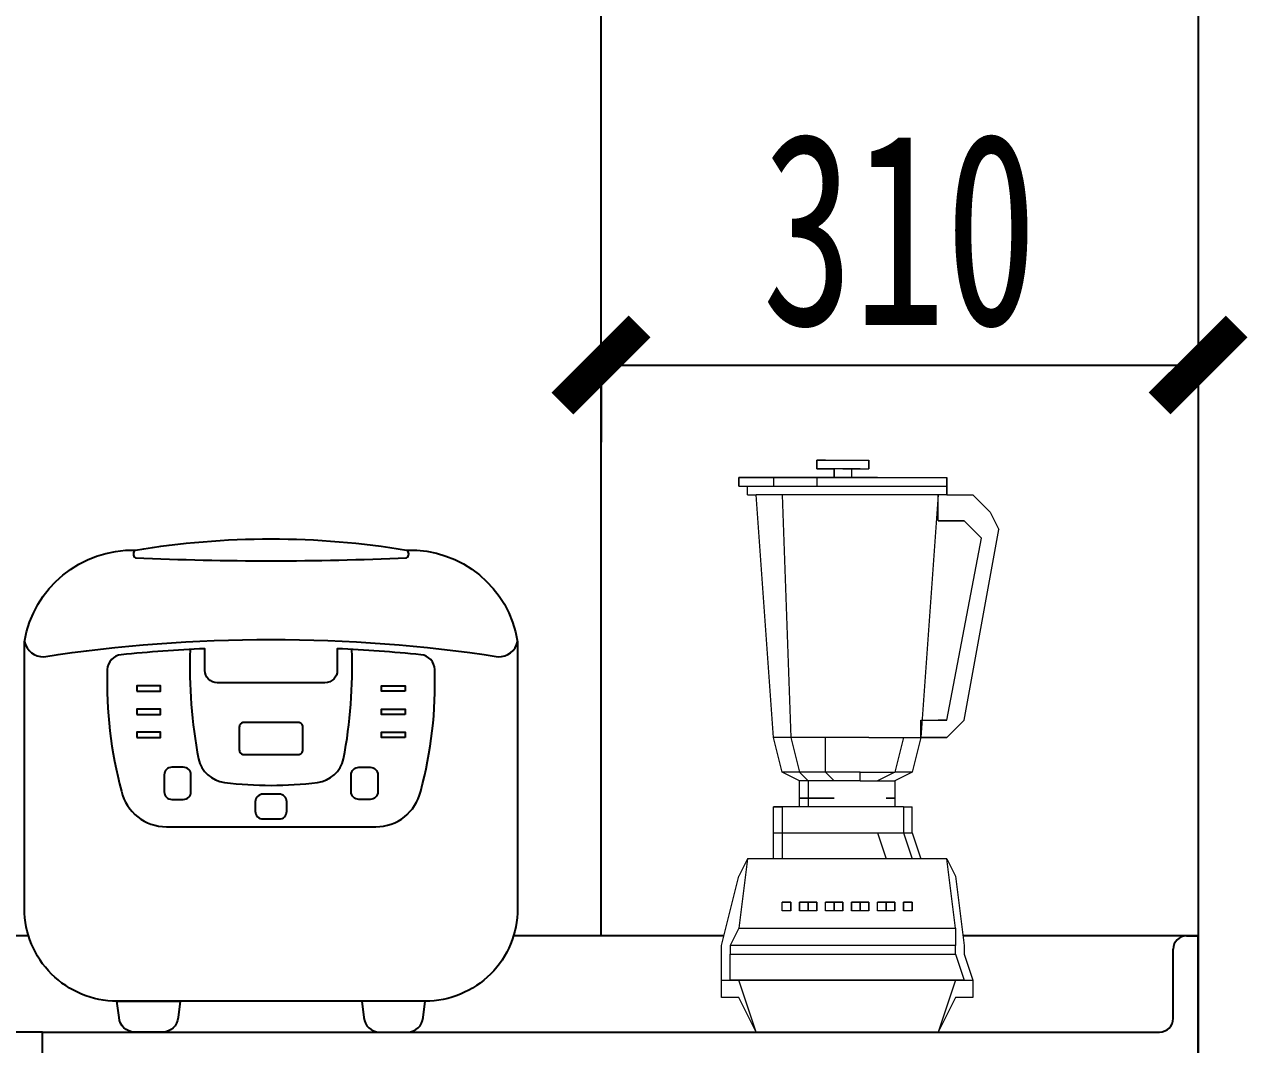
# Model space of a CAD drawing. Header units: millimetres. Extents: x 3104083 to 3173399, y -3165492 to -3044687.
# Drawn here: x 3116627 to 3117262, y -3120300 to -3119770 of the extents above; entities that cross this region are included whole.
import ezdxf

# ---------------------------------------------------------------- set-up
doc = ezdxf.new("R2010")
doc.units = ezdxf.units.MM
doc.header["$LTSCALE"] = 500
doc.header["$MEASUREMENT"] = 0
doc.header["$PDMODE"] = 2
doc.layers.get('0').update_dxf_attribs({"linetype": 'CONTINUOUS'})
doc.layers.get('DEFPOINTS').update_dxf_attribs({"linetype": 'CONTINUOUS'})
for name, color, linetype in [('D-节点尺寸', 5, 'CONTINUOUS'), ('ZB_厨柜', 7, 'CONTINUOUS'), ('台面', 4, 'CONTINUOUS')]:
    doc.layers.add(name, color=color, linetype=linetype)
doc.layers.add('墙体', color=6, linetype='CONTINUOUS', lineweight=25)
doc.layers.add('电器', color=85, linetype='CONTINUOUS', lineweight=15)
doc.styles.add('DIM', font='SimSun.ttf', dxfattribs={"width": 0.7})
doc.dimstyles.new('40', dxfattribs={"dimscale": 40, "dimtxt": 2.5, "dimasz": 1, "dimexe": 1, "dimexo": 1, "dimgap": 0.5, "dimtad": 1, "dimdec": 0, "dimzin": 0, "dimdsep": 46, "dimtxsty": 'DIM', "dimblk": 'ARCHTICK', "dimcen": 0, "dimclrd": 5, "dimclre": 5, "dimclrt": 35, "dimadec": 0, "dimazin": 0, "dimtfac": 0.5, "dimtdec": 0, "dimtix": 1, "dimtmove": 2, "dimatfit": 2, "dimldrblk": 'A', "dimfxl": 0, "dimtolj": 1, "dimtzin": 0, "dimlwd": -1, "dimlwe": -1, "dimarcsym": 0})

# ---------------------------------------------------------------- blocks, each defined once
blk = doc.blocks.new('_ArchTick')
at = {"color": 0, "linetype": 'ByBlock', "const_width": 0.4}
blk.add_lwpolyline([(-0.5, -0.5), (0.5, 0.5)], dxfattribs=at)
blk = doc.blocks.new('*D1728')
at = {"layer": 'D-节点尺寸', "color": 5, "ltscale": 100}
for p, q in [((3116926.8, -3119947.02), (3116926.8, -3119987.02)), ((3116926.8, -3119947.02), (3117236.8, -3119947.02)), ((3117236.8, -3119947.02), (3117236.8, -3119987.02))]:
    blk.add_line(p, q, dxfattribs=at)
at = {"layer": 'DEFPOINTS', "color": 0, "ltscale": 100}
for p in [(3116926.8, -3119910.43), (3117236.8, -3119910.43), (3117236.8, -3119947.02)]:
    blk.add_point(p, dxfattribs=at)
at = {"layer": 'D-节点尺寸', "color": 5, "ltscale": 100, "xscale": 40, "yscale": 40, "zscale": 40, "rotation": 180}
blk.add_blockref('_ArchTick', (3116926.8, -3119947.02), dxfattribs=at)
at = {"layer": 'D-节点尺寸', "color": 5, "ltscale": 100, "xscale": 40, "yscale": 40, "zscale": 40}
blk.add_blockref('_ArchTick', (3117236.8, -3119947.02), dxfattribs=at)
at = {"layer": 'D-节点尺寸', "color": 35, "ltscale": 100, "insert": (3117081.8, -3119877.02), "char_height": 100, "attachment_point": 5, "style": 'DIM'}
blk.add_mtext('\\A1;310', dxfattribs=at)
blk = doc.blocks.new('A')
for p, q in [((-1.435, 1.148), (-1.09, 1.437)), ((-1.09, 1.437), (0, 0)), ((-1.435, 1.148), (-0.369, 0)), ((-0.369, 0), (-2.127, 0)), ((-1.435, -1.148), (-0.369, 0)), ((-1.09, -1.437), (0, 0)), ((-1.435, -1.148), (-1.09, -1.437))]:
    blk.add_line(p, q)
for points in [[(-1.435, 1.148), (-1.09, 1.437), (-0.369, 0), (0, 0)], [(-1.435, -1.148), (-1.09, -1.437), (-0.369, 0), (0, 0)]]:
    blk.add_solid(points)
blk = doc.blocks.new('A$C2EBB69B4')
at = {"layer": 'ZB_厨柜', "color": 251}
blk.add_line((73.65, 106.55), (182.35, 106.55), dxfattribs=at)
for points in [[(198.38, 250.26, -0.378056), (256, 202.68), (256, 64.02, -0.414214), (208, 16.02), (48, 16.02, -0.414214), (0, 64.02), (0, 202.68, -0.373666), (57.62, 250.26, -0.082421)], [(113.9, 144.12), (142.1, 144.12, 0.414214), (144.5, 146.52), (144.5, 158.33, 0.414214), (142.1, 160.73), (113.9, 160.73, 0.414214), (111.5, 158.33), (111.5, 146.52, 0.414214)], [(48, 16.02), (80.87, 16.02), (79.76, 7.47, -0.394864), (71.78, 0), (57.08, 0, -0.394864), (49.1, 7.47)], [(208, 16.02), (175.13, 16.02), (176.24, 7.47, 0.394864), (184.22, 0), (198.92, 0, 0.394864), (206.9, 7.47)]]:
    blk.add_lwpolyline(points, format="xyb", close=True, dxfattribs=at)
for points in [[(57.62, 250.26, 0.553344), (57.62, 246.26, 0.022402), (198.38, 246.26, 0.553344), (198.38, 250.26)], [(0, 202.68, 0.37205), (10.11, 194.9, -0.075344), (245.89, 194.9, 0.37205), (256, 202.68)], [(205.7, 125.03, 0.073156), (213.01, 188.17, 0.377465), (205.81, 195.91, 0.013901), (162.4, 199.03), (162.4, 187.79, -0.414214), (156, 181.39), (100, 181.39, -0.414214), (93.6, 187.79), (93.6, 199.03, 0.013901), (50.19, 195.91, 0.377465), (42.99, 188.17, 0.073156), (50.3, 125.03)], [(85.99, 198.66, 0.054661), (90.32, 141.88, 0.314331), (103.9, 129.6, 0.062967), (152.1, 129.6, 0.314331), (165.68, 141.88, 0.054661), (170.01, 198.66, 0.065658)]]:
    blk.add_lwpolyline(points, format="xyb", dxfattribs=at)
at = {"layer": 'ZB_厨柜', "color": 250}
for points in [[(58.29, 176.93), (70.64, 176.93), (70.64, 179.71), (58.29, 179.71)], [(197.71, 176.93), (185.36, 176.93), (185.36, 179.71), (197.71, 179.71)], [(58.29, 164.93), (70.64, 164.93), (70.64, 167.71), (58.29, 167.71)], [(197.71, 164.93), (185.36, 164.93), (185.36, 167.71), (197.71, 167.71)], [(58.29, 152.93), (70.64, 152.93), (70.64, 155.71), (58.29, 155.71)], [(197.71, 152.93), (185.36, 152.93), (185.36, 155.71), (197.71, 155.71)]]:
    blk.add_lwpolyline(points, close=True, dxfattribs=at)
for points in [[(76.53, 120.76), (82.42, 120.76, 0.414214), (86.42, 124.76), (86.42, 133.49, 0.414214), (82.42, 137.49), (76.53, 137.49, 0.414214), (72.53, 133.49), (72.53, 124.76, 0.414214)], [(179.47, 120.76), (173.58, 120.76, -0.414214), (169.58, 124.76), (169.58, 133.49, -0.414214), (173.58, 137.49), (179.47, 137.49, -0.414214), (183.47, 133.49), (183.47, 124.76, -0.414214)], [(123.83, 110.62), (132.17, 110.62, 0.414214), (136.17, 114.62), (136.17, 119.54, 0.414214), (132.17, 123.54), (123.83, 123.54, 0.414214), (119.83, 119.54), (119.83, 114.62, 0.414214)]]:
    blk.add_lwpolyline(points, format="xyb", close=True, dxfattribs=at)
at = {"layer": 'ZB_厨柜', "color": 251}
for centre, start, end in [((73.65, 130.55), 193.30417, 270), ((182.35, 130.55), 270, 346.69583)]:
    blk.add_arc(centre, 24, start, end, dxfattribs=at)

msp = doc.modelspace()

# ---------------------------------------------------------------- linework, layer by layer
at = {"layer": '台面'}
for p, q in [((3116629.594, -3120243.366), (3114886.797, -3120243.366)), ((3116990.61, -3120243.366), (3116881.408, -3120243.366)), ((3117236.797, -3120243.366), (3117114.735, -3120243.366)), ((3117230.797, -3120243.366), (3117236.797, -3120243.366)), ((3117236.797, -3120306.366), (3117236.797, -3120243.366)), ((3117223.797, -3120286.366), (3117223.797, -3120250.366)), ((3116636.797, -3120293.366), (3114886.797, -3120293.366)), ((3116636.797, -3120293.366), (3117216.797, -3120293.366)), ((3116636.797, -3120333.366), (3116636.797, -3120293.366))]:
    msp.add_line(p, q, dxfattribs=at)
for centre, start, end in [((3117230.797, -3120250.366), 90, 180), ((3117216.797, -3120286.366), 270, 0)]:
    msp.add_arc(centre, 7, start, end, dxfattribs=at)
at = {"layer": '墙体'}
for p, q in [((3116926.797, -3120243.366), (3116926.797, -3118643.366)), ((3117236.797, -3118643.366), (3117236.797, -3121093.366))]:
    msp.add_line(p, q, dxfattribs=at)
at = {"layer": '电器'}
for p, q in [((3117038.86, -3119996.366), (3117038.86, -3120000.866)), ((3117043.36, -3119996.366), (3117038.86, -3119996.366)), ((3117038.86, -3119996.366), (3117043.36, -3119996.366)), ((3117038.86, -3120000.866), (3117038.86, -3119996.366)), ((3117038.86, -3120000.866), (3117047.86, -3120000.866)), ((3117038.86, -3120000.866), (3117043.36, -3120000.866)), ((3117047.86, -3120000.866), (3117038.86, -3120000.866)), ((3117043.36, -3119996.366), (3117052.36, -3119996.366)), ((3117043.36, -3119996.366), (3117052.36, -3119996.366)), ((3117052.36, -3120000.866), (3117043.36, -3120000.866)), ((3117043.36, -3120000.866), (3117047.86, -3120000.866)), ((3117052.36, -3120000.866), (3117047.86, -3120000.866)), ((3117047.86, -3120000.866), (3117047.86, -3120005.366)), ((3117047.86, -3120005.366), (3117047.86, -3120000.866)), ((3117047.86, -3120005.366), (3117047.86, -3120000.866)), ((3117052.36, -3119996.366), (3117056.86, -3119996.366)), ((3117052.36, -3119996.366), (3117056.86, -3119996.366)), ((3117056.86, -3120000.866), (3117052.36, -3120000.866)), ((3117052.36, -3120000.866), (3117056.86, -3120000.866)), ((3117056.86, -3119996.366), (3117061.36, -3119996.366)), ((3117056.86, -3119996.366), (3117061.36, -3119996.366)), ((3117056.86, -3120000.866), (3117056.86, -3120005.366)), ((3117056.86, -3120000.866), (3117056.86, -3120005.366)), ((3117061.36, -3120000.866), (3117056.86, -3120000.866)), ((3117056.86, -3120000.866), (3117061.36, -3120000.866)), ((3117056.86, -3120000.866), (3117061.36, -3120000.866)), ((3117061.36, -3119996.366), (3117065.86, -3119996.366)), ((3117061.36, -3119996.366), (3117065.86, -3119996.366)), ((3117061.36, -3120000.866), (3117065.86, -3120000.866)), ((3117061.36, -3120000.866), (3117065.86, -3120000.866)), ((3117061.36, -3120000.866), (3117065.86, -3120000.866)), ((3117065.86, -3120000.866), (3117065.86, -3119996.366)), ((3117065.86, -3119996.366), (3117065.86, -3120000.866)), ((3117016.36, -3120005.366), (3116998.36, -3120005.366)), ((3116998.36, -3120005.366), (3117016.36, -3120005.366)), ((3116998.36, -3120005.366), (3116998.36, -3120009.866)), ((3116998.36, -3120009.866), (3116998.36, -3120005.366)), ((3117016.36, -3120005.366), (3117016.36, -3120009.866)), ((3117038.86, -3120005.366), (3117016.36, -3120005.366)), ((3117016.36, -3120005.366), (3117038.86, -3120005.366)), ((3117038.86, -3120005.366), (3117038.86, -3120009.866)), ((3117070.36, -3120005.366), (3117038.86, -3120005.366)), ((3117038.86, -3120005.366), (3117106.36, -3120005.366)), ((3117092.86, -3120005.366), (3117106.36, -3120005.366)), ((3117092.86, -3120005.366), (3117106.36, -3120005.366)), ((3117106.36, -3120009.866), (3117106.36, -3120005.366)), ((3117106.36, -3120005.366), (3117106.36, -3120009.866)), ((3116998.36, -3120009.866), (3117002.86, -3120009.866)), ((3117002.86, -3120009.866), (3117016.36, -3120009.866)), ((3117002.86, -3120009.866), (3117016.36, -3120009.866)), ((3117002.86, -3120014.366), (3117002.86, -3120009.866)), ((3117002.86, -3120014.366), (3117002.86, -3120009.866)), ((3117016.36, -3120009.866), (3117038.86, -3120009.866)), ((3117016.36, -3120009.866), (3117038.86, -3120009.866)), ((3117038.86, -3120009.866), (3117070.36, -3120009.866)), ((3117038.86, -3120009.866), (3117106.36, -3120009.866)), ((3117092.86, -3120009.866), (3117106.36, -3120009.866)), ((3117092.86, -3120009.866), (3117106.36, -3120009.866)), ((3117106.36, -3120009.866), (3117106.36, -3120014.366)), ((3117106.36, -3120014.366), (3117106.36, -3120009.866)), ((3117002.86, -3120014.366), (3117007.337, -3120014.366)), ((3117016.36, -3120014.366), (3117007.36, -3120014.366)), ((3117016.36, -3120014.366), (3117007.36, -3120014.366)), ((3117016.36, -3120140.366), (3117007.36, -3120014.366)), ((3117016.36, -3120140.366), (3117007.36, -3120014.366)), ((3117038.86, -3120014.366), (3117016.36, -3120014.366)), ((3117038.86, -3120014.366), (3117016.36, -3120014.366)), ((3117020.86, -3120014.366), (3117025.36, -3120140.366)), ((3117065.86, -3120014.366), (3117038.86, -3120014.366)), ((3117065.86, -3120014.366), (3117038.86, -3120014.366)), ((3117101.86, -3120014.366), (3117065.86, -3120014.366)), ((3117101.86, -3120014.366), (3117092.86, -3120140.366)), ((3117101.86, -3120014.366), (3117092.86, -3120140.366)), ((3117101.86, -3120027.866), (3117101.86, -3120014.366)), ((3117106.36, -3120014.366), (3117101.86, -3120014.366)), ((3117106.36, -3120014.366), (3117119.86, -3120014.366)), ((3117106.36, -3120014.366), (3117119.86, -3120014.366)), ((3117128.86, -3120023.366), (3117119.86, -3120014.366)), ((3117119.86, -3120014.366), (3117128.86, -3120023.366)), ((3117128.86, -3120023.366), (3117133.36, -3120032.366)), ((3117128.86, -3120023.366), (3117133.36, -3120032.366)), ((3117115.36, -3120027.866), (3117101.86, -3120027.866)), ((3117101.86, -3120027.866), (3117115.36, -3120027.866)), ((3117119.86, -3120032.366), (3117115.36, -3120027.866)), ((3117119.86, -3120032.366), (3117115.36, -3120027.866)), ((3117115.36, -3120131.366), (3117133.36, -3120032.366)), ((3117115.36, -3120131.366), (3117133.36, -3120032.366)), ((3117119.86, -3120032.366), (3117124.36, -3120036.866)), ((3117124.36, -3120036.866), (3117119.86, -3120032.366)), ((3117106.36, -3120131.366), (3117124.36, -3120036.866)), ((3117106.36, -3120131.366), (3117124.36, -3120036.866)), ((3117092.86, -3120140.366), (3117092.86, -3120131.366)), ((3117092.86, -3120131.366), (3117101.86, -3120131.366)), ((3117092.86, -3120131.366), (3117101.86, -3120131.366)), ((3117101.86, -3120131.366), (3117106.36, -3120131.366)), ((3117106.36, -3120131.366), (3117101.86, -3120131.366)), ((3117115.36, -3120131.366), (3117106.36, -3120140.366)), ((3117115.36, -3120131.366), (3117106.36, -3120140.366)), ((3117025.36, -3120140.366), (3117016.36, -3120140.366)), ((3117020.86, -3120158.366), (3117016.36, -3120140.366)), ((3117020.86, -3120158.366), (3117016.36, -3120140.366)), ((3117025.36, -3120140.366), (3117029.86, -3120158.366)), ((3117043.36, -3120140.366), (3117025.36, -3120140.366)), ((3117065.86, -3120140.366), (3117043.36, -3120140.366)), ((3117043.36, -3120158.366), (3117043.36, -3120140.366)), ((3117065.86, -3120140.366), (3117083.86, -3120140.366)), ((3117083.86, -3120140.366), (3117079.36, -3120158.366)), ((3117083.86, -3120140.366), (3117092.86, -3120140.366)), ((3117092.86, -3120140.366), (3117088.36, -3120158.366)), ((3117092.86, -3120140.366), (3117088.36, -3120158.366)), ((3117106.36, -3120140.366), (3117092.86, -3120140.366)), ((3117092.86, -3120140.366), (3117106.36, -3120140.366)), ((3117029.86, -3120162.866), (3117020.86, -3120158.366)), ((3117029.86, -3120158.366), (3117020.86, -3120158.366)), ((3117029.86, -3120162.866), (3117020.86, -3120158.366)), ((3117029.86, -3120158.366), (3117034.36, -3120162.866)), ((3117043.36, -3120158.366), (3117029.86, -3120158.366)), ((3117061.36, -3120158.366), (3117043.36, -3120158.366)), ((3117047.86, -3120162.866), (3117043.36, -3120158.366)), ((3117061.36, -3120162.866), (3117061.36, -3120158.366)), ((3117061.36, -3120158.366), (3117079.36, -3120158.366)), ((3117079.36, -3120158.366), (3117070.36, -3120162.866)), ((3117088.36, -3120158.366), (3117079.36, -3120162.866)), ((3117088.36, -3120158.366), (3117079.36, -3120158.366)), ((3117088.36, -3120158.366), (3117079.36, -3120162.866)), ((3117029.86, -3120171.866), (3117029.86, -3120162.866)), ((3117034.36, -3120162.866), (3117029.86, -3120162.866)), ((3117029.86, -3120171.866), (3117029.86, -3120162.866)), ((3117034.36, -3120162.866), (3117034.36, -3120171.866)), ((3117047.86, -3120162.866), (3117034.36, -3120162.866)), ((3117061.36, -3120162.866), (3117047.86, -3120162.866)), ((3117061.36, -3120162.866), (3117070.36, -3120162.866)), ((3117070.36, -3120162.866), (3117079.36, -3120162.866)), ((3117079.36, -3120162.866), (3117079.36, -3120171.866)), ((3117079.36, -3120162.866), (3117079.36, -3120171.866)), ((3117029.86, -3120171.866), (3117034.36, -3120171.866)), ((3117029.86, -3120176.366), (3117029.86, -3120171.866)), ((3117034.36, -3120171.866), (3117029.86, -3120171.866)), ((3117029.86, -3120176.366), (3117029.86, -3120171.866)), ((3117034.36, -3120171.866), (3117034.36, -3120176.366)), ((3117034.36, -3120171.866), (3117047.86, -3120171.866)), ((3117047.86, -3120171.866), (3117034.36, -3120171.866)), ((3117079.36, -3120171.866), (3117074.86, -3120171.866)), ((3117074.86, -3120171.866), (3117079.36, -3120171.866)), ((3117079.36, -3120171.866), (3117079.36, -3120176.366)), ((3117079.36, -3120171.866), (3117079.36, -3120176.366)), ((3117016.36, -3120189.866), (3117016.36, -3120176.366)), ((3117020.86, -3120176.366), (3117016.36, -3120176.366)), ((3117016.36, -3120176.366), (3117020.86, -3120176.366)), ((3117020.86, -3120176.366), (3117020.86, -3120189.866)), ((3117034.36, -3120176.366), (3117020.86, -3120176.366)), ((3117034.36, -3120176.366), (3117020.86, -3120176.366)), ((3117052.36, -3120176.366), (3117034.36, -3120176.366)), ((3117070.36, -3120176.366), (3117034.36, -3120176.366)), ((3117083.86, -3120176.366), (3117070.36, -3120176.366)), ((3117083.86, -3120176.366), (3117070.36, -3120176.366)), ((3117083.86, -3120176.366), (3117083.86, -3120189.866)), ((3117083.86, -3120176.366), (3117088.36, -3120176.366)), ((3117083.86, -3120176.366), (3117088.36, -3120176.366)), ((3117088.36, -3120189.866), (3117088.36, -3120176.366)), ((3117016.36, -3120189.866), (3117020.86, -3120189.866)), ((3117016.36, -3120203.366), (3117016.36, -3120189.866)), ((3117020.86, -3120189.866), (3117020.86, -3120203.366)), ((3117020.86, -3120189.866), (3117034.36, -3120189.866)), ((3117034.36, -3120189.866), (3117052.36, -3120189.866)), ((3117052.36, -3120189.866), (3117070.36, -3120189.866)), ((3117070.36, -3120189.866), (3117083.86, -3120189.866)), ((3117070.36, -3120189.866), (3117074.86, -3120203.366)), ((3117083.86, -3120189.866), (3117088.36, -3120203.366)), ((3117083.86, -3120189.866), (3117088.36, -3120189.866)), ((3117088.36, -3120189.866), (3117092.86, -3120203.366)), ((3117002.86, -3120203.366), (3116998.36, -3120239.366)), ((3117002.86, -3120203.366), (3116998.36, -3120212.366)), ((3117106.36, -3120203.366), (3117002.86, -3120203.366)), ((3117020.86, -3120203.366), (3117016.36, -3120203.366)), ((3117034.36, -3120203.366), (3117020.86, -3120203.366)), ((3117052.36, -3120203.366), (3117034.36, -3120203.366)), ((3117074.86, -3120203.366), (3117052.36, -3120203.366)), ((3117088.36, -3120203.366), (3117074.86, -3120203.366)), ((3117092.86, -3120203.366), (3117088.36, -3120203.366)), ((3117110.86, -3120239.366), (3117106.36, -3120203.366)), ((3117106.36, -3120203.366), (3117110.86, -3120212.366)), ((3116989.36, -3120248.366), (3116998.36, -3120212.366)), ((3117110.86, -3120212.366), (3117115.36, -3120248.366)), ((3117020.86, -3120230.366), (3117020.86, -3120225.866)), ((3117020.86, -3120225.866), (3117025.36, -3120225.866)), ((3117025.36, -3120225.866), (3117020.86, -3120225.866)), ((3117020.86, -3120230.366), (3117020.86, -3120225.866)), ((3117025.36, -3120225.866), (3117025.36, -3120230.366)), ((3117025.36, -3120230.366), (3117025.36, -3120225.866)), ((3117029.86, -3120230.366), (3117029.86, -3120225.866)), ((3117029.86, -3120225.866), (3117029.86, -3120230.366)), ((3117034.36, -3120225.866), (3117029.86, -3120225.866)), ((3117029.86, -3120225.866), (3117034.36, -3120225.866)), ((3117034.36, -3120225.866), (3117034.36, -3120230.366)), ((3117034.36, -3120230.366), (3117034.36, -3120225.866)), ((3117034.36, -3120230.366), (3117034.36, -3120225.866)), ((3117034.36, -3120225.866), (3117034.36, -3120230.366)), ((3117038.86, -3120225.866), (3117034.36, -3120225.866)), ((3117034.36, -3120225.866), (3117038.86, -3120225.866)), ((3117038.86, -3120225.866), (3117038.86, -3120230.366)), ((3117038.86, -3120230.366), (3117038.86, -3120225.866)), ((3117043.36, -3120230.366), (3117043.36, -3120225.866)), ((3117043.36, -3120225.866), (3117047.86, -3120225.866)), ((3117047.86, -3120225.866), (3117043.36, -3120225.866)), ((3117043.36, -3120230.366), (3117043.36, -3120225.866)), ((3117047.86, -3120225.866), (3117052.36, -3120225.866)), ((3117052.36, -3120225.866), (3117047.86, -3120225.866)), ((3117047.86, -3120230.366), (3117047.86, -3120225.866)), ((3117047.86, -3120225.866), (3117047.86, -3120230.366)), ((3117047.86, -3120230.366), (3117047.86, -3120225.866)), ((3117047.86, -3120230.366), (3117047.86, -3120225.866)), ((3117052.36, -3120225.866), (3117052.36, -3120230.366)), ((3117052.36, -3120230.366), (3117052.36, -3120225.866)), ((3117056.86, -3120230.366), (3117056.86, -3120225.866)), ((3117056.86, -3120225.866), (3117056.86, -3120230.366)), ((3117061.36, -3120225.866), (3117056.86, -3120225.866)), ((3117056.86, -3120225.866), (3117061.36, -3120225.866)), ((3117061.36, -3120225.866), (3117061.36, -3120230.366)), ((3117061.36, -3120230.366), (3117061.36, -3120225.866)), ((3117061.36, -3120230.366), (3117061.36, -3120225.866)), ((3117061.36, -3120225.866), (3117065.86, -3120225.866)), ((3117065.86, -3120225.866), (3117061.36, -3120225.866)), ((3117061.36, -3120230.366), (3117061.36, -3120225.866)), ((3117065.86, -3120225.866), (3117065.86, -3120230.366)), ((3117065.86, -3120230.366), (3117065.86, -3120225.866)), ((3117070.36, -3120230.366), (3117070.36, -3120225.866)), ((3117074.86, -3120225.866), (3117070.36, -3120225.866)), ((3117070.36, -3120225.866), (3117074.86, -3120225.866)), ((3117070.36, -3120230.366), (3117070.36, -3120225.866)), ((3117074.86, -3120225.866), (3117074.86, -3120230.366)), ((3117074.86, -3120230.366), (3117074.86, -3120225.866)), ((3117074.86, -3120230.366), (3117074.86, -3120225.866)), ((3117074.86, -3120225.866), (3117074.86, -3120230.366)), ((3117079.36, -3120225.866), (3117074.86, -3120225.866)), ((3117074.86, -3120225.866), (3117079.36, -3120225.866)), ((3117079.36, -3120225.866), (3117079.36, -3120230.366)), ((3117079.36, -3120230.366), (3117079.36, -3120225.866)), ((3117083.86, -3120225.866), (3117083.86, -3120230.366)), ((3117083.86, -3120230.366), (3117083.86, -3120225.866)), ((3117083.86, -3120225.866), (3117088.36, -3120225.866)), ((3117088.36, -3120225.866), (3117083.86, -3120225.866)), ((3117088.36, -3120225.866), (3117088.36, -3120230.366)), ((3117088.36, -3120230.366), (3117088.36, -3120225.866)), ((3117025.36, -3120230.366), (3117020.86, -3120230.366)), ((3117034.36, -3120230.366), (3117029.86, -3120230.366)), ((3117038.86, -3120230.366), (3117034.36, -3120230.366)), ((3117047.86, -3120230.366), (3117043.36, -3120230.366)), ((3117052.36, -3120230.366), (3117047.86, -3120230.366)), ((3117061.36, -3120230.366), (3117056.86, -3120230.366)), ((3117065.86, -3120230.366), (3117061.36, -3120230.366)), ((3117074.86, -3120230.366), (3117070.36, -3120230.366)), ((3117079.36, -3120230.366), (3117074.86, -3120230.366)), ((3117088.36, -3120230.366), (3117083.86, -3120230.366)), ((3116998.36, -3120239.366), (3116993.86, -3120248.366)), ((3116998.36, -3120239.366), (3117110.86, -3120239.366)), ((3117110.86, -3120239.366), (3117110.86, -3120248.366)), ((3116989.36, -3120252.866), (3116989.36, -3120248.366)), ((3117110.86, -3120248.366), (3116993.86, -3120248.366)), ((3116993.86, -3120248.366), (3116993.86, -3120252.866)), ((3117110.86, -3120252.866), (3117110.86, -3120248.366)), ((3117115.36, -3120248.366), (3117115.36, -3120252.866)), ((3116989.36, -3120266.366), (3116989.36, -3120252.866)), ((3116993.86, -3120252.866), (3117110.86, -3120252.866)), ((3116993.86, -3120266.366), (3116993.86, -3120252.866)), ((3117110.86, -3120252.866), (3117115.36, -3120266.366)), ((3117115.36, -3120252.866), (3117119.86, -3120266.366)), ((3116989.36, -3120266.366), (3116993.86, -3120266.366)), ((3116989.36, -3120266.366), (3117119.86, -3120266.366)), ((3116989.36, -3120275.366), (3116989.36, -3120266.366)), ((3117115.36, -3120266.366), (3116993.86, -3120266.366)), ((3117007.36, -3120293.366), (3116998.36, -3120266.366)), ((3117110.86, -3120266.366), (3117101.86, -3120293.366)), ((3117115.36, -3120266.366), (3117119.86, -3120266.366)), ((3117119.86, -3120266.366), (3117119.86, -3120275.366)), ((3116998.36, -3120275.366), (3116989.36, -3120275.366)), ((3116993.86, -3120275.366), (3116989.36, -3120275.366)), ((3116998.36, -3120275.366), (3116993.86, -3120275.366)), ((3117007.36, -3120293.366), (3116998.36, -3120275.366)), ((3117110.86, -3120275.366), (3117101.86, -3120293.366)), ((3117115.36, -3120275.366), (3117110.86, -3120275.366)), ((3117119.86, -3120275.366), (3117110.86, -3120275.366)), ((3117119.86, -3120275.366), (3117115.36, -3120275.366)), ((3117101.86, -3120293.366), (3117007.36, -3120293.366))]:
    msp.add_line(p, q, dxfattribs=at)

# ---------------------------------------------------------------- block references
at = {"layer": 'ZB_厨柜', "color": 251}
msp.add_blockref('A$C2EBB69B4', (3116627.501, -3120293.366), dxfattribs=at)

# ---------------------------------------------------------------- dimensions: what is measured, and where the dimension line sits
at = {"layer": 'D-节点尺寸', "color": 251, "ltscale": 100}
dim = msp.add_linear_dim(base=(3117236.797, -3119947.019), p1=(3116926.797, -3119910.429), p2=(3117236.797, -3119910.429), dimstyle='40', dxfattribs=at)
dim.commit()
dim.dimension.update_dxf_attribs({"geometry": '*D1728', "text_midpoint": (3117081.797, -3119877.019)})

doc.saveas('drawing.dxf')
